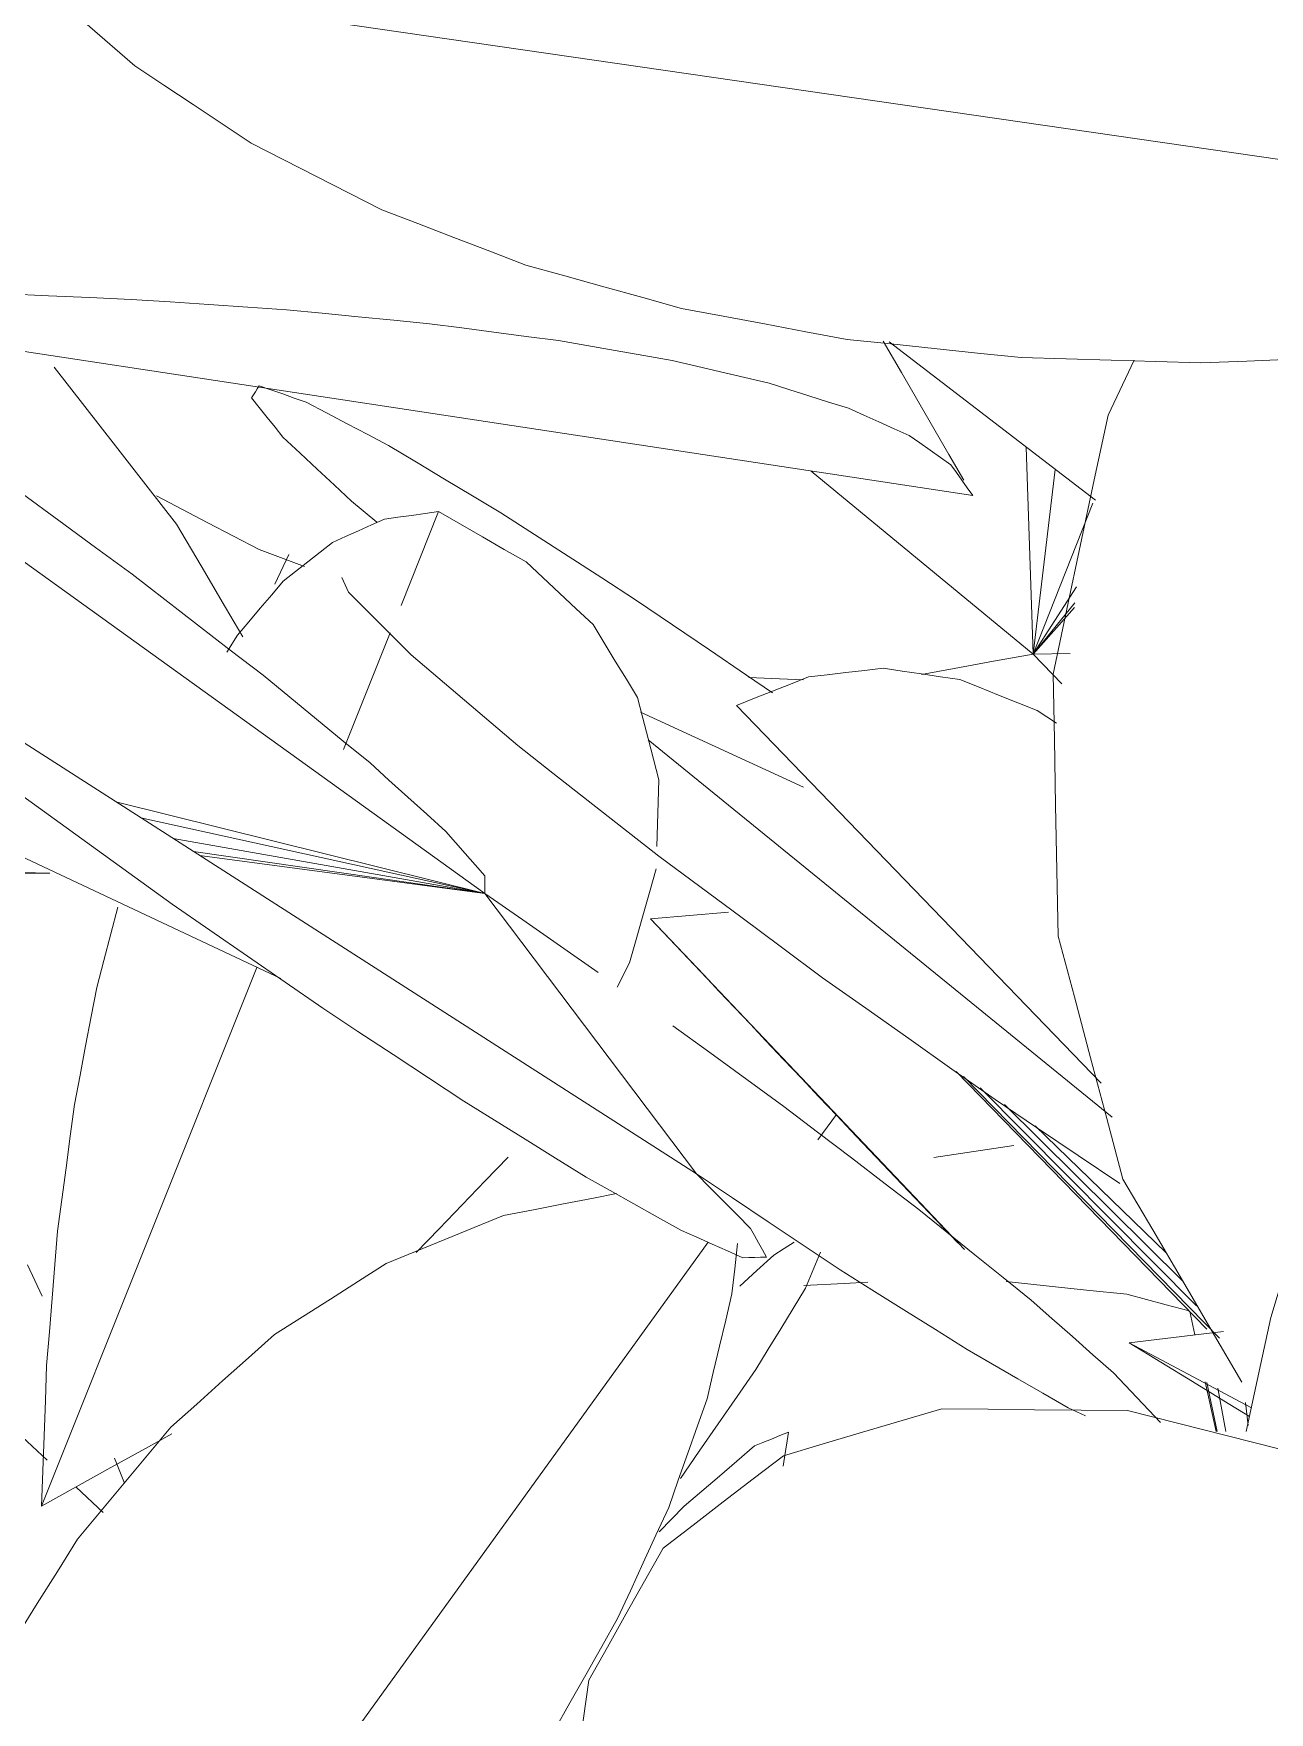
# Model space of a CAD drawing. Header units: metres. Extents: x 13.9 to 26.7, y -0.2 to 3.2.
# Drawn here: x 21.13833 to 21.17079, y 2.23293 to 2.27704 of the extents above; entities that cross this region are included whole.
import ezdxf

# ---------------------------------------------------------------- set-up
doc = ezdxf.new("R2010")
doc.units = ezdxf.units.M
doc.layers.add('Importações nas famílias', color=10, linetype='Continuous', lineweight=5)
doc.layers.add('Vegetação', color=7, linetype='Continuous', lineweight=5)

# ---------------------------------------------------------------- blocks, each defined once
blk = doc.blocks.new('Planta_pergolado_12200 - plantas pergolado_skp_Component_17-V3262-Corte 1')
at = {"layer": 'Importações nas famílias'}
blk.add_line((21.155419, 2.238347), (21.154759, 2.237679), dxfattribs=at)
at = {"layer": 'Importações nas famílias', "flags": 128}
for points in [[(21.158308, 2.245287), (21.158039, 2.245115), (21.157771, 2.244944)], [(21.157771, 2.244944), (21.157323, 2.244538), (21.156875, 2.244132)], [(21.158603, 2.244077), (21.158734, 2.244391), (21.158866, 2.244706), (21.158997, 2.24502)], [(21.157302, 2.241942), (21.157627, 2.242476), (21.157952, 2.243009), (21.158278, 2.243543), (21.158603, 2.244077)], [(21.155316, 2.239076), (21.155813, 2.239793), (21.156309, 2.240509), (21.156806, 2.241226), (21.157302, 2.241942)], [(21.158154, 2.240293), (21.157932, 2.240203), (21.157709, 2.240112), (21.157486, 2.240022), (21.157263, 2.239931)], [(21.158016, 2.239402), (21.158051, 2.239624), (21.158085, 2.239847), (21.15812, 2.24007), (21.158154, 2.240293)], [(21.157263, 2.239931), (21.156802, 2.239535), (21.156341, 2.239139), (21.15588, 2.238743), (21.155419, 2.238347)]]:
    blk.add_lwpolyline(points, dxfattribs=at)
blk = doc.blocks.new('Planta_pergolado_12200 - plantas pergolado_skp_Component_16-V3263-Corte 1')
blk.add_blockref('Planta_pergolado_12200 - plantas pergolado_skp_Component_17-V3262-Corte 1', (0, 0))
blk = doc.blocks.new('Planta_pergolado_12200 - plantas pergolado_skp_-V3303-Corte 1')
blk.add_blockref('Planta_pergolado_12200 - plantas pergolado_skp_Component_16-V3263-Corte 1', (0, 0))
blk = doc.blocks.new('Planta_pergolado_12200 - plantas pergolado_skp_-V3304-Corte 1')
blk.add_blockref('Planta_pergolado_12200 - plantas pergolado_skp_-V3303-Corte 1', (0, 0))
blk = doc.blocks.new('Planta_pergolado_12200 - plantas pergolado_skp_Component_17-V3495-Corte 1')
at = {"layer": 'Importações nas famílias'}
blk.add_line((21.166552, 2.267015), (21.167234, 2.268458), dxfattribs=at)
at = {"layer": 'Importações nas famílias', "flags": 128}
for points in [[(21.165107, 2.260212), (21.165469, 2.261912), (21.16583, 2.263613), (21.166191, 2.265314), (21.166552, 2.267015)], [(21.165242, 2.253324), (21.165208, 2.255046), (21.165175, 2.256768), (21.165141, 2.25849), (21.165107, 2.260212)], [(21.166944, 2.246941), (21.166518, 2.248536), (21.166093, 2.250132), (21.165667, 2.251728), (21.165242, 2.253324)], [(21.170068, 2.241607), (21.169287, 2.242941), (21.168506, 2.244274), (21.167725, 2.245607), (21.166944, 2.246941)]]:
    blk.add_lwpolyline(points, dxfattribs=at)
blk = doc.blocks.new('Planta_pergolado_12200 - plantas pergolado_skp_Component_16-V3496-Corte 1')
blk.add_blockref('Planta_pergolado_12200 - plantas pergolado_skp_Component_17-V3495-Corte 1', (0, 0))
blk = doc.blocks.new('Planta_pergolado_12200 - plantas pergolado_skp_-V3517-Corte 1')
blk.add_blockref('Planta_pergolado_12200 - plantas pergolado_skp_Component_16-V3496-Corte 1', (0, 0))
blk = doc.blocks.new('Planta_pergolado_12200 - plantas pergolado_skp_-V3518-Corte 1')
blk.add_blockref('Planta_pergolado_12200 - plantas pergolado_skp_-V3517-Corte 1', (0, 0))
blk = doc.blocks.new('Planta_pergolado_12200 - plantas pergolado_skp_-V3670-Corte 1')
blk.add_blockref('Planta_pergolado_12200 - plantas pergolado_skp_-V3518-Corte 1', (0, 0))
blk = doc.blocks.new('Planta_pergolado_12200 - plantas pergolado_skp_Component_12-V3738-Corte 1')
at = {"layer": 'Importações nas famílias'}
for p, q in [((21.138164, 2.244692), (21.138551, 2.243865)), ((21.138024, 2.240172), (21.138683, 2.239557)), ((21.140449, 2.239613), (21.140714, 2.238953)), ((21.139446, 2.238845), (21.140152, 2.238187))]:
    blk.add_line(p, q, dxfattribs=at)
blk = doc.blocks.new('Planta_pergolado_12200 - plantas pergolado_skp_Component_12-V1578-Corte 1')
at = {"layer": 'Importações nas famílias'}
blk.add_line((16.753862, 2.277724), (16.723552, 2.273117), dxfattribs=at)
at = {"layer": 'Importações nas famílias', "flags": 128}
for points in [[(16.745589, 2.289596), (16.746412, 2.289422), (16.747235, 2.289247), (16.748059, 2.289073), (16.748882, 2.288898)], [(16.748882, 2.288898), (16.749655, 2.288524), (16.750429, 2.28815), (16.751202, 2.287775), (16.751975, 2.287401)], [(16.751975, 2.287401), (16.75268, 2.286836), (16.753386, 2.286271), (16.754091, 2.285706), (16.754796, 2.285141)], [(16.754796, 2.285141), (16.755417, 2.284399), (16.756037, 2.283656), (16.756589, 2.282995)], [(16.745657, 2.278274), (16.744638, 2.278205), (16.743618, 2.278136), (16.742599, 2.278067), (16.741579, 2.277997)], [(16.750013, 2.278461), (16.748924, 2.278415), (16.747835, 2.278368), (16.746746, 2.278321), (16.745657, 2.278274)], [(16.754321, 2.278551), (16.753452, 2.278533), (16.752306, 2.278509), (16.751159, 2.278485), (16.750013, 2.278461)], [(16.741579, 2.277997), (16.740641, 2.277907), (16.739702, 2.277816), (16.738764, 2.277725), (16.737825, 2.277634)], [(16.737825, 2.277634), (16.736978, 2.277523), (16.736131, 2.277411), (16.735284, 2.2773), (16.734437, 2.277189)], [(16.723787, 2.273521), (16.724177, 2.274194), (16.724802, 2.275271), (16.725427, 2.276348), (16.725908, 2.277176)], [(16.734437, 2.277189), (16.73369, 2.277058), (16.732944, 2.276927), (16.732197, 2.276796), (16.731451, 2.276665)], [(16.731451, 2.276665), (16.730814, 2.276517), (16.730176, 2.276368), (16.729539, 2.276219), (16.728901, 2.276071)], [(16.728901, 2.276071), (16.72838, 2.275906), (16.727859, 2.275741), (16.727338, 2.275576), (16.726816, 2.275411)], [(16.726816, 2.275411), (16.726417, 2.275231), (16.726017, 2.275052), (16.725618, 2.274872), (16.725219, 2.274693)], [(16.725219, 2.274693), (16.724946, 2.274501), (16.724673, 2.274309), (16.7244, 2.274117), (16.724127, 2.273925)], [(16.724127, 2.273925), (16.723983, 2.273723), (16.723839, 2.273521), (16.723696, 2.273319), (16.723552, 2.273117)]]:
    blk.add_lwpolyline(points, dxfattribs=at)
blk = doc.blocks.new('Planta_pergolado_12200 - plantas pergolado_skp_Component_12-V1579-Corte 1')
at = {"layer": 'Importações nas famílias', "flags": 128}
for points in [[(16.744468, 2.272368), (16.745272, 2.273398), (16.746075, 2.274428), (16.746878, 2.275458), (16.747681, 2.276488)], [(16.742729, 2.269408), (16.743179, 2.270174), (16.743824, 2.271271), (16.744468, 2.272368)]]:
    blk.add_lwpolyline(points, dxfattribs=at)
blk = doc.blocks.new('Planta_pergolado_12200 - plantas pergolado_skp_Component_17-V3739-Corte 1')
at = {"layer": 'Importações nas famílias'}
for p, q in [((21.164402, 2.266171), (21.164586, 2.260736)), ((21.158751, 2.265544), (21.164586, 2.260736)), ((21.165166, 2.265586), (21.164586, 2.260736)), ((21.166148, 2.264699), (21.164586, 2.260736)), ((21.144255, 2.263479), (21.145446, 2.26304)), ((21.165723, 2.262502), (21.164586, 2.260736)), ((21.164586, 2.260736), (21.165683, 2.262078)), ((21.164586, 2.260736), (21.165671, 2.261957)), ((21.165556, 2.260751), (21.164586, 2.260736)), ((21.164586, 2.260736), (21.165338, 2.259956))]:
    blk.add_line(p, q, dxfattribs=at)
at = {"layer": 'Importações nas famílias', "flags": 128}
for points in [[(21.141557, 2.264895), (21.142906, 2.264187), (21.144255, 2.263479)], [(21.161649, 2.260199), (21.162507, 2.260356), (21.163546, 2.260546), (21.164586, 2.260736)], [(21.157117, 2.260124), (21.157924, 2.260088), (21.158551, 2.26006)]]:
    blk.add_lwpolyline(points, dxfattribs=at)
blk = doc.blocks.new('Planta_pergolado_12200 - plantas pergolado_skp_Component_16-V3740-Corte 1')
for name in ['Planta_pergolado_12200 - plantas pergolado_skp_Component_17-V3739-Corte 1', 'Planta_pergolado_12200 - plantas pergolado_skp_Component_12-V3738-Corte 1']:
    blk.add_blockref(name, (0, 0))
at = {"extrusion": (0, 0, -1)}
for name, zscale in [('Planta_pergolado_12200 - plantas pergolado_skp_Component_12-V1578-Corte 1', -1), ('Planta_pergolado_12200 - plantas pergolado_skp_Component_12-V1579-Corte 1', -0.9999999999999996)]:
    blk.add_blockref(name, (-37.88655, -0.008219), dxfattribs=dict(at, zscale=zscale))
blk = doc.blocks.new('Planta_pergolado_12200 - plantas pergolado_skp_-V3748-Corte 1')
blk.add_blockref('Planta_pergolado_12200 - plantas pergolado_skp_Component_16-V3740-Corte 1', (0, 0))
blk = doc.blocks.new('Planta_pergolado_12200 - plantas pergolado_skp_-V3749-Corte 1')
blk.add_blockref('Planta_pergolado_12200 - plantas pergolado_skp_-V3748-Corte 1', (0, 0))
blk = doc.blocks.new('Planta_pergolado_12200 - plantas pergolado_skp_Component_12-V1612-Corte 1')
at = {"layer": 'Importações nas famílias'}
blk.add_line((16.741883, 2.270793), (16.741521, 2.271569), dxfattribs=at)
blk = doc.blocks.new('Planta_pergolado_12200 - plantas pergolado_skp_Component_16-V3760-Corte 1')
at = {"extrusion": (0, 0, -1), "zscale": -0.9999999999999998}
blk.add_blockref('Planta_pergolado_12200 - plantas pergolado_skp_Component_12-V1612-Corte 1', (-37.88655, -0.008219), dxfattribs=at)
blk = doc.blocks.new('Planta_pergolado_12200 - plantas pergolado_skp_-V3794-Corte 1')
blk.add_blockref('Planta_pergolado_12200 - plantas pergolado_skp_Component_16-V3760-Corte 1', (0, 0))
blk = doc.blocks.new('Planta_pergolado_12200 - plantas pergolado_skp_-V4052-Corte 1')
for name in ['Planta_pergolado_12200 - plantas pergolado_skp_-V3794-Corte 1', 'Planta_pergolado_12200 - plantas pergolado_skp_-V3749-Corte 1']:
    blk.add_blockref(name, (0, 0))
blk = doc.blocks.new('Planta_pergolado_12200 - plantas pergolado_skp_Component_12-V2084-Corte 1')
at = {"layer": 'Importações nas famílias', "flags": 128}
for points in [[(16.717869, 2.2517), (16.718476, 2.251861), (16.719504, 2.252134)], [(16.719504, 2.252134), (16.720562, 2.252245), (16.72162, 2.252357), (16.722678, 2.252468)], [(16.726305, 2.252452), (16.726927, 2.252421), (16.727991, 2.252369)]]:
    blk.add_lwpolyline(points, dxfattribs=at)
blk = doc.blocks.new('Planta_pergolado_12200 - plantas pergolado_skp_Component_12-V1491-Corte 1')
at = {"layer": 'Importações nas famílias'}
blk.add_line((16.701972, 2.340749), (16.693283, 2.332507), dxfattribs=at)
at = {"layer": 'Importações nas famílias', "flags": 128}
for points in [[(16.699939, 2.34103), (16.700955, 2.340889), (16.701972, 2.340749)], [(16.701972, 2.340749), (16.701604, 2.340398), (16.701236, 2.340048), (16.700869, 2.339698), (16.700501, 2.339348)], [(16.700501, 2.339348), (16.70007, 2.338938), (16.699639, 2.338528), (16.699208, 2.338118), (16.698777, 2.337708)], [(16.698777, 2.337708), (16.698287, 2.337243), (16.697797, 2.336777), (16.697308, 2.336312), (16.696818, 2.335847)], [(16.696818, 2.335847), (16.696275, 2.335331), (16.695733, 2.334816), (16.69519, 2.334301), (16.694647, 2.333785)], [(16.694647, 2.333785), (16.694058, 2.333226), (16.693468, 2.332666)]]:
    blk.add_lwpolyline(points, dxfattribs=at)
blk = doc.blocks.new('Planta_pergolado_12200 - plantas pergolado_skp_Component_17-V4066-Corte 1')
at = {"layer": 'Importações nas famílias'}
for p, q in [((21.147345, 2.264204), (21.14668, 2.264757)), ((21.158551, 2.257235), (21.154267, 2.259212)), ((21.166656, 2.24857), (21.15447, 2.258485)), ((21.162564, 2.249773), (21.169146, 2.243002)), ((21.162756, 2.249641), (21.169481, 2.242766)), ((21.168871, 2.243613), (21.163192, 2.24934)), ((21.168506, 2.24427), (21.163832, 2.248898)), ((21.164635, 2.248344), (21.168078, 2.245005)), ((21.168696, 2.243466), (21.168832, 2.242847)), ((21.169102, 2.241616), (21.169389, 2.240308)), ((21.16942, 2.240308), (21.169143, 2.241595)), ((21.169647, 2.240308), (21.169436, 2.241445)), ((21.170229, 2.240466), (21.170164, 2.241071))]:
    blk.add_line(p, q, dxfattribs=at)
at = {"layer": 'Importações nas famílias', "flags": 128}
for points in [[(21.144048, 2.267469), (21.1441, 2.267547), (21.144152, 2.267626), (21.144203, 2.267704), (21.144255, 2.267782)], [(21.144255, 2.267782), (21.144562, 2.267676), (21.144869, 2.267569), (21.145175, 2.267462), (21.145482, 2.267356)], [(21.144876, 2.266437), (21.144669, 2.266695), (21.144462, 2.266953), (21.144255, 2.267211), (21.144048, 2.267469)], [(21.145482, 2.267356), (21.146023, 2.267071), (21.146564, 2.266787), (21.147105, 2.266503), (21.147645, 2.266218)], [(21.14668, 2.264757), (21.146229, 2.265177), (21.145778, 2.265597), (21.145327, 2.266017), (21.144876, 2.266437)], [(21.147645, 2.266218), (21.148383, 2.265776), (21.149122, 2.265333), (21.14986, 2.26489), (21.150598, 2.264448)], [(21.150598, 2.264448), (21.151483, 2.263877), (21.152368, 2.263306), (21.153253, 2.262735), (21.154138, 2.262164)], [(21.146601, 2.262365), (21.146512, 2.262558), (21.146423, 2.262751)], [(21.148247, 2.260718), (21.147835, 2.26113), (21.147424, 2.261542), (21.147012, 2.261953), (21.146601, 2.262365)], [(21.154138, 2.262164), (21.155109, 2.261504), (21.156081, 2.260844), (21.157053, 2.260184), (21.157735, 2.259721)], [(21.151043, 2.258338), (21.150344, 2.258933), (21.149645, 2.259528), (21.148946, 2.260123), (21.148247, 2.260718)], [(21.154751, 2.255427), (21.153824, 2.256154), (21.152897, 2.256882), (21.15197, 2.25761), (21.151043, 2.258338)], [(21.159053, 2.252234), (21.157977, 2.253032), (21.156902, 2.25383), (21.155826, 2.254628), (21.154751, 2.255427)], [(21.163582, 2.249032), (21.16245, 2.249833), (21.161318, 2.250633), (21.160185, 2.251433), (21.159053, 2.252234)], [(21.166859, 2.246829), (21.165767, 2.247564), (21.164674, 2.248298), (21.163582, 2.249032)]]:
    blk.add_lwpolyline(points, dxfattribs=at)
blk = doc.blocks.new('Planta_pergolado_12200 - plantas pergolado_skp_Component_16-V4067-Corte 1')
blk.add_blockref('Planta_pergolado_12200 - plantas pergolado_skp_Component_17-V4066-Corte 1', (0, 0))
at = {"extrusion": (0, 0, -1), "zscale": -0.9999999999999991, "rotation": 2.999999999999923}
blk.add_blockref('Planta_pergolado_12200 - plantas pergolado_skp_Component_12-V1491-Corte 1', (-37.71111, -0.957873), dxfattribs=at)
at = {"extrusion": (0, 0, -1), "zscale": -0.999999999999999}
blk.add_blockref('Planta_pergolado_12200 - plantas pergolado_skp_Component_12-V2084-Corte 1', (-37.88655, -0.008219), dxfattribs=at)
blk = doc.blocks.new('Planta_pergolado_12200 - plantas pergolado_skp_Component_12-V4068-Corte 1')
at = {"layer": 'Importações nas famílias'}
blk.add_line((21.170323, 2.240935), (21.16711, 2.242639), dxfattribs=at)
at = {"layer": 'Importações nas famílias', "flags": 128}
for points in [[(21.169586, 2.242938), (21.168998, 2.242867), (21.168054, 2.242753), (21.16711, 2.242639)], [(21.16711, 2.242639), (21.167938, 2.242131), (21.168767, 2.241623), (21.169596, 2.241116), (21.170271, 2.240702)]]:
    blk.add_lwpolyline(points, dxfattribs=at)
blk = doc.blocks.new('Planta_pergolado_12200 - plantas pergolado_skp_Component_12-V2088-Corte 1')
at = {"layer": 'Importações nas famílias'}
for p, q in [((16.737586, 2.272698), (16.738571, 2.27023)), ((16.738856, 2.269516), (16.740081, 2.266445)), ((16.74287, 2.26945), (16.743146, 2.269001)), ((16.732895, 2.260203), (16.732569, 2.260839)), ((16.742364, 2.260724), (16.748013, 2.246568))]:
    blk.add_line(p, q, dxfattribs=at)
at = {"layer": 'Importações nas famílias', "flags": 128}
for points in [[(16.735284, 2.271375), (16.73586, 2.271706), (16.736435, 2.272037), (16.737011, 2.272367), (16.737586, 2.272698)], [(16.737586, 2.272698), (16.737942, 2.272648), (16.738298, 2.272599), (16.738653, 2.272549), (16.739009, 2.272499)], [(16.739009, 2.272499), (16.73935, 2.272346), (16.739692, 2.272193), (16.740033, 2.27204), (16.740374, 2.271887)], [(16.740374, 2.271887), (16.740697, 2.271631), (16.74102, 2.271376), (16.741343, 2.271121), (16.741666, 2.270866)], [(16.733528, 2.269734), (16.733967, 2.270144), (16.734406, 2.270554), (16.734845, 2.270965), (16.735284, 2.271375)], [(16.741666, 2.270866), (16.741967, 2.270512), (16.742268, 2.270158), (16.742569, 2.269804), (16.74287, 2.26945)], [(16.732358, 2.267811), (16.73265, 2.268292), (16.732943, 2.268772), (16.733235, 2.269253), (16.733528, 2.269734)], [(16.731802, 2.265654), (16.731941, 2.266193), (16.73208, 2.266733), (16.732219, 2.267272), (16.732358, 2.267811)], [(16.731855, 2.263897), (16.731837, 2.264483), (16.731819, 2.265068), (16.731802, 2.265654)], [(16.732569, 2.260839), (16.732395, 2.261457), (16.732221, 2.262075), (16.732047, 2.262693), (16.731872, 2.263312)], [(16.746012, 2.262301), (16.746195, 2.261601), (16.746378, 2.2609), (16.746562, 2.260199)], [(16.746562, 2.260199), (16.746709, 2.259429), (16.746857, 2.258659), (16.747004, 2.257889), (16.747152, 2.257119)], [(16.747152, 2.257119), (16.747262, 2.256288), (16.747372, 2.255458), (16.747483, 2.254627), (16.747593, 2.253796)], [(16.738176, 2.253231), (16.737571, 2.253858), (16.736967, 2.254485), (16.736362, 2.255112), (16.735758, 2.255739)], [(16.747593, 2.253796), (16.747665, 2.252913), (16.747737, 2.252031), (16.747809, 2.251148), (16.747881, 2.250266)], [(16.747881, 2.250266), (16.747914, 2.249341), (16.747947, 2.248417), (16.74798, 2.247493), (16.748013, 2.246568)], [(16.748013, 2.246568), (16.747104, 2.247074), (16.746194, 2.24758), (16.745285, 2.248086), (16.744597, 2.248468)]]:
    blk.add_lwpolyline(points, dxfattribs=at)
blk = doc.blocks.new('Planta_pergolado_12200 - plantas pergolado_skp_Component_12-V4069-Corte 1')
at = {"layer": 'Importações nas famílias'}
for p, q in [((21.117273, 2.266587), (21.117041, 2.266611)), ((21.094545, 2.256201), (21.122211, 2.255436)), ((21.121489, 2.255026), (21.122442, 2.255009)), ((21.138, 2.255), (21.138754, 2.254979))]:
    blk.add_line(p, q, dxfattribs=at)
at = {"layer": 'Importações nas famílias', "flags": 128}
for points in [[(21.112786, 2.2664), (21.111741, 2.266185), (21.110697, 2.265969), (21.109652, 2.265754), (21.108607, 2.265538)], [(21.117041, 2.266611), (21.115977, 2.266558), (21.114913, 2.266506), (21.11385, 2.266453), (21.112786, 2.2664)], [(21.108607, 2.265538), (21.107606, 2.265165), (21.106605, 2.264792), (21.105604, 2.264419), (21.104603, 2.264046)], [(21.104603, 2.264046), (21.10367, 2.263524), (21.102736, 2.263001), (21.101802, 2.262479), (21.100868, 2.261957)], [(21.100868, 2.261957), (21.100023, 2.261298), (21.099178, 2.260639), (21.098333, 2.25998), (21.097489, 2.259321)], [(21.097489, 2.259321), (21.096753, 2.258541), (21.096017, 2.257761), (21.095281, 2.256981), (21.094545, 2.256201)], [(21.094545, 2.256201), (21.095438, 2.256143), (21.096332, 2.256085), (21.097225, 2.256028), (21.098118, 2.25597)], [(21.098118, 2.25597), (21.099053, 2.255916), (21.099987, 2.255863), (21.100921, 2.25581), (21.101855, 2.255756)], [(21.101855, 2.255756), (21.102819, 2.255708), (21.103784, 2.255659), (21.104748, 2.255611), (21.105713, 2.255563)], [(21.105713, 2.255563), (21.106697, 2.25552), (21.107681, 2.255477), (21.108665, 2.255434), (21.109649, 2.255391)], [(21.109649, 2.255391), (21.110642, 2.255354), (21.111634, 2.255317), (21.112627, 2.25528), (21.11362, 2.255243)], [(21.11362, 2.255243), (21.11461, 2.255213), (21.1156, 2.255182), (21.116591, 2.255151), (21.117581, 2.255121)], [(21.117581, 2.255121), (21.118558, 2.255097), (21.119535, 2.255073), (21.120512, 2.255049), (21.121489, 2.255026)], [(21.137912, 2.254965), (21.138, 2.254967), (21.138754, 2.254979)]]:
    blk.add_lwpolyline(points, dxfattribs=at)
blk = doc.blocks.new('Planta_pergolado_12200 - plantas pergolado_skp_Component_12-V4070-Corte 1')
at = {"layer": 'Importações nas famílias'}
blk.add_line((21.136263, 2.217876), (21.156048, 2.245289), dxfattribs=at)
at = {"layer": 'Importações nas famílias', "flags": 128}
for points in [[(21.153641, 2.246564), (21.153033, 2.246445), (21.152245, 2.24629), (21.151458, 2.246136), (21.15067, 2.245982)], [(21.15067, 2.245982), (21.149901, 2.245667), (21.149131, 2.245353), (21.148361, 2.245039), (21.147591, 2.244725)], [(21.156671, 2.24393), (21.156745, 2.244588), (21.156819, 2.245246)], [(21.147591, 2.244725), (21.146857, 2.244258), (21.146123, 2.243791), (21.145389, 2.243324), (21.144655, 2.242858)], [(21.156016, 2.241171), (21.15618, 2.241861), (21.156343, 2.242551), (21.156507, 2.24324), (21.156671, 2.24393)], [(21.144655, 2.242858), (21.143973, 2.242249), (21.143292, 2.241641), (21.142611, 2.241033), (21.14193, 2.240424)], [(21.155011, 2.238316), (21.155262, 2.23903), (21.155514, 2.239744), (21.155765, 2.240457), (21.156016, 2.241171)], [(21.14193, 2.240424), (21.141318, 2.239689), (21.140705, 2.238953), (21.140093, 2.238218), (21.139481, 2.237482)], [(21.153667, 2.235397), (21.154003, 2.236127), (21.154339, 2.236857), (21.154675, 2.237587), (21.155011, 2.238316)], [(21.139481, 2.237482), (21.138952, 2.236636), (21.138423, 2.235791), (21.137894, 2.234945), (21.137365, 2.2341)], [(21.151998, 2.232447), (21.152416, 2.233185), (21.152833, 2.233922), (21.15325, 2.23466), (21.153667, 2.235397)], [(21.137365, 2.2341), (21.136932, 2.233164), (21.136498, 2.232228), (21.136065, 2.231292), (21.135632, 2.230356)], [(21.150024, 2.229498), (21.150518, 2.230235), (21.151011, 2.230972), (21.151505, 2.23171), (21.151998, 2.232447)], [(21.135632, 2.230356), (21.135304, 2.229352), (21.134977, 2.228348), (21.134649, 2.227344), (21.134322, 2.22634)], [(21.147766, 2.226582), (21.14833, 2.227311), (21.148895, 2.22804), (21.149459, 2.228769), (21.150024, 2.229498)], [(21.145248, 2.223733), (21.145878, 2.224446), (21.146507, 2.225158), (21.147136, 2.22587), (21.147766, 2.226582)], [(21.134322, 2.22634), (21.134108, 2.225292), (21.133894, 2.224243), (21.13368, 2.223194), (21.133466, 2.222145)], [(21.1425, 2.220982), (21.143187, 2.22167), (21.143874, 2.222358), (21.144561, 2.223046), (21.145248, 2.223733)], [(21.133466, 2.222145), (21.133371, 2.221077), (21.133276, 2.220008), (21.133222, 2.219405)], [(21.139552, 2.21836), (21.140289, 2.219015), (21.141026, 2.219671), (21.141763, 2.220327), (21.1425, 2.220982)], [(21.137912, 2.217063), (21.137994, 2.217127), (21.138773, 2.217744), (21.139552, 2.21836)]]:
    blk.add_lwpolyline(points, dxfattribs=at)
blk = doc.blocks.new('Planta_pergolado_12200 - plantas pergolado_skp_Component_17-V4071-Corte 1')
at = {"layer": 'Importações nas famílias'}
for p, q in [((21.116796, 2.274145), (21.115033, 2.27558)), ((21.13427, 2.265891), (21.150182, 2.254449)), ((21.136809, 2.259212), (21.155738, 2.247076)), ((21.138044, 2.257004), (21.137136, 2.257689)), ((21.140483, 2.256857), (21.150182, 2.254449)), ((21.141147, 2.256431), (21.150182, 2.254449)), ((21.144819, 2.25221), (21.137161, 2.255812)), ((21.141991, 2.25589), (21.150182, 2.254449)), ((21.142527, 2.255546), (21.150182, 2.254449)), ((21.150182, 2.254449), (21.142685, 2.255445)), ((21.155738, 2.247076), (21.150182, 2.254449)), ((21.165957, 2.240719), (21.165507, 2.240934))]:
    blk.add_line(p, q, dxfattribs=at)
at = {"layer": 'Importações nas famílias', "flags": 128}
for points in [[(21.113279, 2.274484), (21.112204, 2.275282), (21.111128, 2.276081)], [(21.116676, 2.272083), (21.115544, 2.272883), (21.114412, 2.273684), (21.113279, 2.274484)], [(21.133243, 2.268347), (21.134093, 2.267749), (21.135086, 2.26705), (21.13608, 2.266351)], [(21.137073, 2.265651), (21.138033, 2.264946), (21.138992, 2.264241), (21.139952, 2.263536), (21.140911, 2.262831)], [(21.140911, 2.262831), (21.141772, 2.262167), (21.142632, 2.261504), (21.143493, 2.260841), (21.144353, 2.260178)], [(21.144353, 2.260178), (21.145056, 2.259602), (21.145759, 2.259026), (21.146461, 2.258451), (21.147164, 2.257875)], [(21.147164, 2.257875), (21.147661, 2.257425), (21.148158, 2.256976), (21.148655, 2.256527), (21.149151, 2.256078)], [(21.141968, 2.254169), (21.140987, 2.254878), (21.140006, 2.255586), (21.139025, 2.256295), (21.138044, 2.257004)], [(21.149151, 2.256078), (21.149409, 2.255785), (21.149666, 2.255493), (21.149924, 2.255201), (21.150181, 2.254909)], [(21.150181, 2.254909), (21.150181, 2.254794), (21.150181, 2.254679), (21.150182, 2.254564), (21.150182, 2.254449)], [(21.150182, 2.254449), (21.151174, 2.253756), (21.152166, 2.253064), (21.153158, 2.252372)], [(21.14592, 2.251435), (21.144932, 2.252119), (21.143944, 2.252802), (21.142956, 2.253485), (21.141968, 2.254169)], [(21.149629, 2.248989), (21.148702, 2.2496), (21.147775, 2.250212), (21.146847, 2.250824), (21.14592, 2.251435)], [(21.155122, 2.250972), (21.156094, 2.250264), (21.157065, 2.249556), (21.158037, 2.248848)], [(21.152844, 2.246997), (21.15204, 2.247495), (21.151236, 2.247993), (21.150433, 2.248491), (21.149629, 2.248989)], [(21.158037, 2.248848), (21.158922, 2.248173), (21.159808, 2.247497), (21.160693, 2.246822), (21.161578, 2.246147)], [(21.155343, 2.245594), (21.154718, 2.245945), (21.154093, 2.246295), (21.153468, 2.246646), (21.152844, 2.246997)], [(21.159517, 2.244558), (21.158572, 2.245188), (21.157627, 2.245817), (21.156682, 2.246447), (21.155738, 2.247076)], [(21.155738, 2.247076), (21.156094, 2.246718), (21.15645, 2.24636), (21.156807, 2.246002), (21.157163, 2.245644)], [(21.161578, 2.246147), (21.162317, 2.24555), (21.163055, 2.244953), (21.163793, 2.244357), (21.164532, 2.24376)], [(21.156959, 2.244877), (21.156555, 2.245056), (21.156151, 2.245235), (21.155747, 2.245415), (21.155343, 2.245594)], [(21.157163, 2.245644), (21.157267, 2.245457), (21.157371, 2.245269), (21.157475, 2.245081), (21.157579, 2.244894)], [(21.157579, 2.244894), (21.157424, 2.24489), (21.157269, 2.244885), (21.157114, 2.244881), (21.156959, 2.244877)], [(21.162849, 2.242463), (21.162016, 2.242987), (21.161183, 2.243511), (21.16035, 2.244034), (21.159517, 2.244558)], [(21.164532, 2.24376), (21.165073, 2.243283), (21.165614, 2.242805), (21.166156, 2.242328), (21.166697, 2.241851)], [(21.165507, 2.240934), (21.164842, 2.241316), (21.164178, 2.241698), (21.163513, 2.242081), (21.162849, 2.242463)], [(21.166697, 2.241851), (21.167004, 2.241525), (21.167311, 2.2412), (21.167619, 2.240874), (21.167926, 2.240549)]]:
    blk.add_lwpolyline(points, dxfattribs=at)
blk = doc.blocks.new('Planta_pergolado_12200 - plantas pergolado_skp_Component_16-V4072-Corte 1')
for name in ['Planta_pergolado_12200 - plantas pergolado_skp_Component_17-V4071-Corte 1', 'Planta_pergolado_12200 - plantas pergolado_skp_Component_12-V4069-Corte 1', 'Planta_pergolado_12200 - plantas pergolado_skp_Component_12-V4070-Corte 1', 'Planta_pergolado_12200 - plantas pergolado_skp_Component_12-V4068-Corte 1']:
    blk.add_blockref(name, (0, 0))
at = {"extrusion": (0, 0, -1), "zscale": -0.9999999999999996}
blk.add_blockref('Planta_pergolado_12200 - plantas pergolado_skp_Component_12-V2088-Corte 1', (-37.88655, -0.008219), dxfattribs=at)
blk = doc.blocks.new('Planta_pergolado_12200 - plantas pergolado_skp_Component_12-V4096-Corte 1')
at = {"layer": 'Importações nas famílias'}
for p, q in [((21.136152, 2.297019), (21.137912, 2.300348)), ((21.139246, 2.299143), (21.139149, 2.299891)), ((21.139246, 2.298367), (21.139246, 2.299143)), ((21.126829, 2.279391), (21.13275, 2.290587))]:
    blk.add_line(p, q, dxfattribs=at)
at = {"layer": 'Importações nas famílias', "flags": 128}
for points in [[(21.136451, 2.301703), (21.135845, 2.301434), (21.135239, 2.301166), (21.134633, 2.300898), (21.134028, 2.30063)], [(21.134028, 2.30063), (21.133432, 2.300208), (21.132836, 2.299786), (21.13224, 2.299364), (21.131644, 2.298942)], [(21.131644, 2.298942), (21.131073, 2.298377), (21.130501, 2.297811), (21.129929, 2.297245), (21.129357, 2.29668)], [(21.126142, 2.292092), (21.125767, 2.291464), (21.125282, 2.290654)], [(21.125282, 2.290654), (21.124859, 2.289748), (21.124436, 2.288843), (21.124013, 2.287937), (21.12359, 2.287032)], [(21.136939, 2.286377), (21.137225, 2.287187), (21.137434, 2.287776)], [(21.12359, 2.287032), (21.123238, 2.286053), (21.122886, 2.285073), (21.122535, 2.284094)], [(21.135429, 2.283164), (21.135806, 2.283967), (21.136184, 2.28477), (21.136561, 2.285574), (21.136939, 2.286377)], [(21.133573, 2.280013), (21.134037, 2.280801), (21.134501, 2.281588), (21.134965, 2.282376), (21.135429, 2.283164)], [(21.131392, 2.276961), (21.131937, 2.277724), (21.132483, 2.278487), (21.133028, 2.27925), (21.133573, 2.280013)], [(21.130151, 2.2755), (21.130772, 2.27623), (21.131392, 2.276961)]]:
    blk.add_lwpolyline(points, dxfattribs=at)
blk = doc.blocks.new('Planta_pergolado_12200 - plantas pergolado_skp_Component_16-V4098-Corte 1')
blk.add_blockref('Planta_pergolado_12200 - plantas pergolado_skp_Component_12-V4096-Corte 1', (0, 0))
blk = doc.blocks.new('Planta_pergolado_12200 - plantas pergolado_skp_Component_12-V2161-Corte 1')
at = {"layer": 'Importações nas famílias'}
for p, q in [((16.729762, 2.267606), (16.720182, 2.257683)), ((16.721864, 2.26747), (16.721356, 2.267138))]:
    blk.add_line(p, q, dxfattribs=at)
at = {"layer": 'Importações nas famílias', "flags": 128}
for points in [[(16.725905, 2.268581), (16.725403, 2.268507), (16.724901, 2.268433), (16.724398, 2.268359), (16.723896, 2.268286)], [(16.727867, 2.268354), (16.727377, 2.268411), (16.726886, 2.268468), (16.726395, 2.268525), (16.725905, 2.268581)], [(16.723896, 2.268286), (16.723388, 2.268082), (16.72288, 2.267878), (16.722372, 2.267674), (16.721864, 2.26747)], [(16.729762, 2.267606), (16.729289, 2.267793), (16.728815, 2.26798), (16.728341, 2.268167), (16.727867, 2.268354)]]:
    blk.add_lwpolyline(points, dxfattribs=at)
blk = doc.blocks.new('Planta_pergolado_12200 - plantas pergolado_skp_Component_12-V2162-Corte 1')
at = {"layer": 'Importações nas famílias'}
for p, q in [((16.74495, 2.291879), (16.743276, 2.290595)), ((16.725751, 2.277154), (16.720329, 2.272996))]:
    blk.add_line(p, q, dxfattribs=at)
at = {"layer": 'Importações nas famílias', "flags": 128}
for points in [[(16.741365, 2.292105), (16.74256, 2.29203), (16.743755, 2.291954), (16.74495, 2.291879)], [(16.74495, 2.291879), (16.743869, 2.291585), (16.742787, 2.291291)]]:
    blk.add_lwpolyline(points, dxfattribs=at)
blk = doc.blocks.new('Planta_pergolado_12200 - plantas pergolado_skp_Component_16-V4125-Corte 1')
at = {"extrusion": (0, 0, -1)}
for name, zscale in [('Planta_pergolado_12200 - plantas pergolado_skp_Component_12-V2162-Corte 1', -0.9999999999999991), ('Planta_pergolado_12200 - plantas pergolado_skp_Component_12-V2161-Corte 1', -0.9999999999999994)]:
    blk.add_blockref(name, (-37.88655, -0.008219), dxfattribs=dict(at, zscale=zscale))
blk = doc.blocks.new('Planta_pergolado_12200 - plantas pergolado_skp_-V4135-Corte 1')
blk.add_blockref('Planta_pergolado_12200 - plantas pergolado_skp_Component_16-V4125-Corte 1', (0, 0))
blk = doc.blocks.new('Planta_pergolado_12200 - plantas pergolado_skp_-V4136-Corte 1')
for name in ['Planta_pergolado_12200 - plantas pergolado_skp_Component_16-V4098-Corte 1', 'Planta_pergolado_12200 - plantas pergolado_skp_-V4135-Corte 1', 'Planta_pergolado_12200 - plantas pergolado_skp_Component_16-V4072-Corte 1', 'Planta_pergolado_12200 - plantas pergolado_skp_Component_16-V4067-Corte 1']:
    blk.add_blockref(name, (0, 0))
blk = doc.blocks.new('Planta_pergolado_12200 - plantas pergolado_skp_Component_12-V2287-Corte 1')
at = {"layer": 'Importações nas famílias'}
blk.add_line((16.727133, 2.256856), (16.727622, 2.256193), dxfattribs=at)
blk = doc.blocks.new('Planta_pergolado_12200 - plantas pergolado_skp_Component_17-V4196-Corte 1')
at = {"layer": 'Importações nas famílias', "flags": 128}
blk.add_lwpolyline([(21.161977, 2.247508), (21.163026, 2.247665), (21.164075, 2.247821)], dxfattribs=at)
blk = doc.blocks.new('Planta_pergolado_12200 - plantas pergolado_skp_Component_16-V4197-Corte 1')
at = {"extrusion": (0, 0, -1), "zscale": -1}
blk.add_blockref('Planta_pergolado_12200 - plantas pergolado_skp_Component_12-V2287-Corte 1', (-37.88655, -0.008219), dxfattribs=at)
blk.add_blockref('Planta_pergolado_12200 - plantas pergolado_skp_Component_17-V4196-Corte 1', (0, 0))
blk = doc.blocks.new('Planta_pergolado_12200 - plantas pergolado_skp_-V4198-Corte 1')
blk.add_blockref('Planta_pergolado_12200 - plantas pergolado_skp_Component_16-V4197-Corte 1', (0, 0))
blk = doc.blocks.new('Planta_pergolado_12200 - plantas pergolado_skp_-V4199-Corte 1')
blk.add_blockref('Planta_pergolado_12200 - plantas pergolado_skp_-V4198-Corte 1', (0, 0))
blk = doc.blocks.new('Planta_pergolado_12200 - plantas pergolado_skp_Component_12-V4255-Corte 1')
at = {"layer": 'Importações nas famílias'}
for p, q in [((21.138361, 2.278472), (21.176179, 2.272985)), ((21.184697, 2.271749), (21.186978, 2.271418))]:
    blk.add_line(p, q, dxfattribs=at)
at = {"layer": 'Importações nas famílias', "flags": 128}
for points in [[(21.156094, 2.285752), (21.154977, 2.285689), (21.15386, 2.285626), (21.152744, 2.285563), (21.151627, 2.2855)], [(21.160825, 2.285367), (21.159642, 2.285463), (21.158459, 2.285559), (21.157276, 2.285655), (21.156094, 2.285752)], [(21.151627, 2.2855), (21.150603, 2.285279), (21.149578, 2.285059), (21.148554, 2.284839), (21.14753, 2.284618)], [(21.16571, 2.284356), (21.164489, 2.284609), (21.163267, 2.284862), (21.162046, 2.285115), (21.160825, 2.285367)], [(21.14753, 2.284618), (21.146622, 2.284246), (21.145714, 2.283873), (21.144806, 2.2835), (21.143899, 2.283127)], [(21.170634, 2.282742), (21.169403, 2.283146), (21.168172, 2.283549), (21.166941, 2.283953), (21.16571, 2.284356)], [(21.143899, 2.283127), (21.143128, 2.282611), (21.142358, 2.282095), (21.141588, 2.281579), (21.140818, 2.281062)], [(21.175482, 2.280563), (21.17427, 2.281108), (21.173058, 2.281653), (21.171846, 2.282198), (21.170634, 2.282742)], [(21.140818, 2.281062), (21.140204, 2.280415), (21.139589, 2.279767), (21.138975, 2.279119), (21.138361, 2.278472)], [(21.17919, 2.278418), (21.178975, 2.278543), (21.17781, 2.279216), (21.176646, 2.27989), (21.175482, 2.280563)], [(21.138361, 2.278472), (21.139018, 2.277901), (21.139675, 2.27733), (21.140332, 2.276759), (21.140989, 2.276189)], [(21.140989, 2.276189), (21.141751, 2.275682), (21.142514, 2.275175), (21.143276, 2.274668), (21.144038, 2.274161)], [(21.144038, 2.274161), (21.144897, 2.273723), (21.145756, 2.273286), (21.146615, 2.272848), (21.147474, 2.27241)], [(21.187465, 2.272085), (21.186476, 2.272965), (21.185732, 2.273627)], [(21.147474, 2.27241), (21.14842, 2.272047), (21.149366, 2.271684), (21.150312, 2.27132), (21.151258, 2.270957)], [(21.151258, 2.270957), (21.152281, 2.270672), (21.153304, 2.270387), (21.154327, 2.270102), (21.155349, 2.269817)], [(21.183778, 2.270045), (21.184824, 2.270305), (21.186034, 2.270605)], [(21.155349, 2.269817), (21.156437, 2.269613), (21.157525, 2.26941), (21.158613, 2.269206), (21.159701, 2.269003)], [(21.159701, 2.269003), (21.160842, 2.268883), (21.161984, 2.268763), (21.163125, 2.268643), (21.164266, 2.268523)], [(21.164266, 2.268523), (21.165447, 2.268489), (21.166629, 2.268454), (21.167811, 2.268419), (21.168992, 2.268384)], [(21.168992, 2.268384), (21.170201, 2.268435), (21.17141, 2.268486), (21.172619, 2.268536), (21.173829, 2.268587)]]:
    blk.add_lwpolyline(points, dxfattribs=at)
blk = doc.blocks.new('Planta_pergolado_12200 - plantas pergolado_skp_Component_16-V4259-Corte 1')
blk.add_blockref('Planta_pergolado_12200 - plantas pergolado_skp_Component_12-V4255-Corte 1', (0, 0))
blk = doc.blocks.new('Planta_pergolado_12200 - plantas pergolado_skp_Component_12-V4269-Corte 1')
at = {"layer": 'Importações nas famílias'}
blk.add_line((21.198631, 2.279674), (21.183796, 2.256518), dxfattribs=at)
at = {"layer": 'Importações nas famílias', "flags": 128}
for points in [[(21.198631, 2.279674), (21.197696, 2.279173), (21.196761, 2.278671), (21.195826, 2.27817), (21.194891, 2.277668)], [(21.1993, 2.275839), (21.199132, 2.276798), (21.198965, 2.277757), (21.198798, 2.278716), (21.198631, 2.279674)], [(21.194891, 2.277668), (21.193986, 2.277053), (21.19308, 2.276437), (21.192174, 2.275822), (21.191268, 2.275207)], [(21.199289, 2.271663), (21.199292, 2.272707), (21.199294, 2.273751), (21.199297, 2.274795), (21.1993, 2.275839)], [(21.191268, 2.275207), (21.190402, 2.274484), (21.189535, 2.273762), (21.188668, 2.27304), (21.187802, 2.272317)], [(21.187802, 2.272317), (21.186984, 2.271496), (21.186166, 2.270675), (21.185348, 2.269853), (21.18453, 2.269032)], [(21.198599, 2.267244), (21.198771, 2.268349), (21.198944, 2.269453), (21.199116, 2.270558), (21.199289, 2.271663)], [(21.18453, 2.269032), (21.18377, 2.268121), (21.18301, 2.26721), (21.18225, 2.266299), (21.18149, 2.265387)], [(21.197245, 2.262687), (21.197583, 2.263826), (21.197922, 2.264965), (21.19826, 2.266105), (21.198599, 2.267244)], [(21.18149, 2.265387), (21.180796, 2.264397), (21.180103, 2.263406), (21.179409, 2.262415), (21.178715, 2.261424)], [(21.195259, 2.258097), (21.195755, 2.259245), (21.196252, 2.260392), (21.196748, 2.261539), (21.197245, 2.262687)], [(21.178715, 2.261424), (21.178095, 2.260364), (21.177475, 2.259305), (21.176856, 2.258245), (21.176236, 2.257186)], [(21.193331, 2.254712), (21.193974, 2.255841), (21.194616, 2.256969), (21.195259, 2.258097)], [(21.176236, 2.257186), (21.175697, 2.256069), (21.175158, 2.254953), (21.174619, 2.253836), (21.174226, 2.253022)], [(21.171502, 2.245526), (21.171191, 2.244498), (21.170831, 2.243305)], [(21.170831, 2.243305), (21.170567, 2.242094), (21.170303, 2.240883), (21.170177, 2.240308)]]:
    blk.add_lwpolyline(points, dxfattribs=at)
blk = doc.blocks.new('Planta_pergolado_12200 - plantas pergolado_skp_Component_17-V4270-Corte 1')
at = {"layer": 'Importações nas famílias', "flags": 128}
for points in [[(21.158023, 2.239674), (21.159064, 2.239983), (21.160104, 2.240291), (21.161144, 2.240599), (21.162184, 2.240908)], [(21.162184, 2.240908), (21.163404, 2.240896), (21.164623, 2.240884), (21.165842, 2.240872), (21.167062, 2.24086)], [(21.167062, 2.24086), (21.168377, 2.240529), (21.169692, 2.240197), (21.171007, 2.239866), (21.172322, 2.239535)], [(21.154862, 2.237244), (21.155652, 2.237851), (21.156442, 2.238459), (21.157233, 2.239067), (21.158023, 2.239674)], [(21.152915, 2.233782), (21.153402, 2.234647), (21.153888, 2.235513), (21.154375, 2.236378), (21.154862, 2.237244)], [(21.152316, 2.229525), (21.152466, 2.230589), (21.152616, 2.231653), (21.152765, 2.232718), (21.152915, 2.233782)]]:
    blk.add_lwpolyline(points, dxfattribs=at)
blk = doc.blocks.new('Planta_pergolado_12200 - plantas pergolado_skp_Component_16-V4271-Corte 1')
for name in ['Planta_pergolado_12200 - plantas pergolado_skp_Component_12-V4269-Corte 1', 'Planta_pergolado_12200 - plantas pergolado_skp_Component_17-V4270-Corte 1']:
    blk.add_blockref(name, (0, 0))
blk = doc.blocks.new('Planta_pergolado_12200 - plantas pergolado_skp_-V4276-Corte 1')
for name in ['Planta_pergolado_12200 - plantas pergolado_skp_Component_16-V4259-Corte 1', 'Planta_pergolado_12200 - plantas pergolado_skp_Component_16-V4271-Corte 1']:
    blk.add_blockref(name, (0, 0))
blk = doc.blocks.new('Planta_pergolado_12200 - plantas pergolado_skp_-V4277-Corte 1')
blk.add_blockref('Planta_pergolado_12200 - plantas pergolado_skp_-V4276-Corte 1', (0, 0))
blk = doc.blocks.new('Planta_pergolado_12200 - plantas pergolado_skp_-V4406-Corte 1')
for name in ['Planta_pergolado_12200 - plantas pergolado_skp_-V4199-Corte 1', 'Planta_pergolado_12200 - plantas pergolado_skp_-V4136-Corte 1', 'Planta_pergolado_12200 - plantas pergolado_skp_-V4277-Corte 1']:
    blk.add_blockref(name, (0, 0))
blk = doc.blocks.new('Planta_pergolado_12200 - Planta_pergolado_12200-3075656-Corte 1')
for name in ['Planta_pergolado_12200 - plantas pergolado_skp_-V4052-Corte 1', 'Planta_pergolado_12200 - plantas pergolado_skp_-V4406-Corte 1', 'Planta_pergolado_12200 - plantas pergolado_skp_-V3670-Corte 1', 'Planta_pergolado_12200 - plantas pergolado_skp_-V3304-Corte 1']:
    blk.add_blockref(name, (0, 0))

msp = doc.modelspace()

# ---------------------------------------------------------------- block references
at = {"layer": 'Vegetação', "color": 10}
msp.add_blockref('Planta_pergolado_12200 - Planta_pergolado_12200-3075656-Corte 1', (0, 0), dxfattribs=at)

doc.saveas('drawing.dxf')
